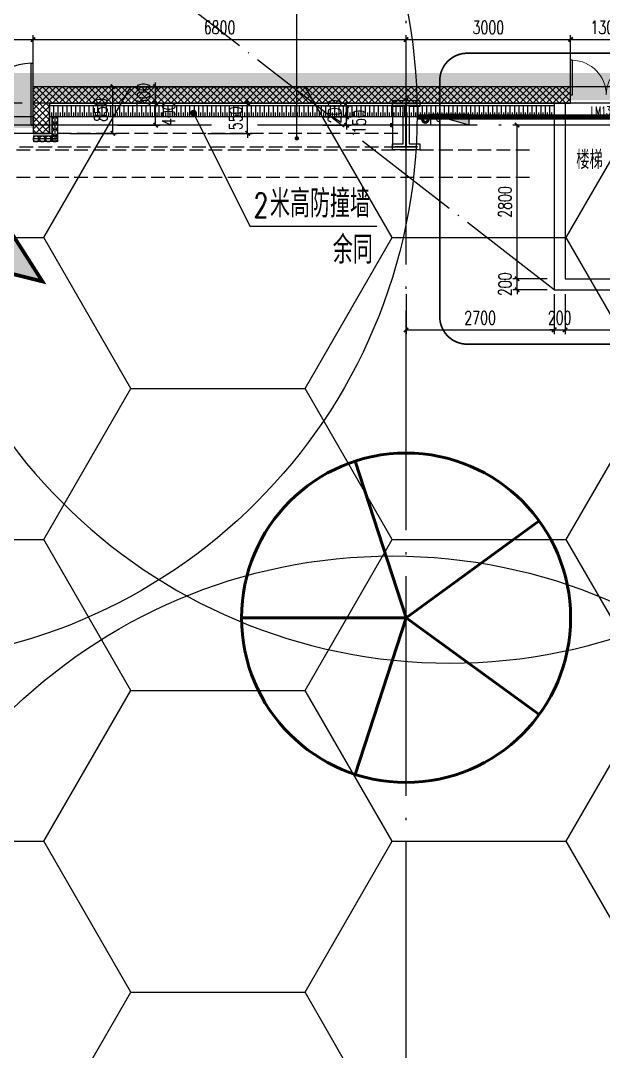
# Model space of a CAD drawing. Extents: x -821772 to -21949, y 506164 to 1049594.
# Drawn here: x -144881 to -134257, y 603845 to 622624 of the extents above; entities that cross this region are included whole.
import ezdxf
from ezdxf.xclip import XClip

# ---------------------------------------------------------------- set-up
doc = ezdxf.new("R2010")
doc.units = 0
doc.header["$LTSCALE"] = 1000
doc.header["$MEASUREMENT"] = 0
doc.header["$XCLIPFRAME"] = 2
for name, pattern in [('10平面20250807_t3$0$CENTER', [2, 1.25, -0.25, 0.25, -0.25]), ('10平面20250807_t3$0$DASH', [0.35, 0.25, -0.1]), ('10平面20250807_t3$0$DOTE', [2.42, 2, -0.2, 0.02, -0.2]), ('DASH', [0.35, 0.25, -0.1])]:
    doc.linetypes.add(name, pattern=pattern)
doc.layers.get('Defpoints').update_dxf_attribs({"color": 210})
for name, color, linetype, lineweight in [('1-防火分区线', 201, 'DASH', 50), ('10平面20250807_t3$0$LG-ZF消防', 1, 'Continuous', 60), ('10平面20250807_t3$0$柱间支撑', 8, '10平面20250807_t3$0$CENTER', 0)]:
    doc.layers.add(name, color=color, linetype=linetype, lineweight=lineweight)
for name, color, linetype in [('10平面20250807_t3$0$10平面$0$WINDOW', 8, 'Continuous'), ('10平面20250807_t3$0$10平面$0$WINDOW_TEXT', 8, 'Continuous'), ('10平面20250807_t3$0$99平面图例外参$0$A-HATCH-2', 8, 'Continuous'), ('10平面20250807_t3$0$A-AXIS-DOTE', 8, '10平面20250807_t3$0$DOTE'), ('10平面20250807_t3$0$A-AXIS-DP', 8, 'Continuous'), ('10平面20250807_t3$0$A-AXIS-SYMB', 8, 'Continuous'), ('10平面20250807_t3$0$A-HATCH-2', 8, 'Continuous'), ('10平面20250807_t3$0$A-HRAIL', 8, 'Continuous'), ('10平面20250807_t3$0$A-LIN-V', 8, 'Continuous'), ('10平面20250807_t3$0$A-SFCE', 8, 'Continuous'), ('10平面20250807_t3$0$A-TEXT', 8, 'Continuous'), ('10平面20250807_t3$0$A-WINDOW', 8, 'Continuous'), ('10平面20250807_t3$0$AS-COLN', 8, 'Continuous'), ('10平面20250807_t3$0$AS-WALL', 8, 'Continuous'), ('10平面20250807_t3$0$AS-结构边线层', 8, 'Continuous'), ('10平面20250807_t3$0$DIM_ELEV', 8, 'Continuous'), ('10平面20250807_t3$0$DIM_SYMB', 8, 'Continuous'), ('10平面20250807_t3$0$PUB_HATCH', 8, 'Continuous'), ('10平面20250807_t3$0$PUB_TEXT', 8, 'Continuous'), ('10平面20250807_t3$0$SB_ZF消火栓', 10, 'Continuous'), ('10平面20250807_t3$0$SB_ZF消火栓M', 10, 'Continuous'), ('PUB_HATCH', 8, 'Continuous'), ('指示', 1, 'Continuous')]:
    doc.layers.add(name, color=color, linetype=linetype)
doc.styles.add('10平面20250807_t3$0$10平面$0$_TCH_WINDOW', font='SIMPLEX', dxfattribs={"height": 3.5, "bigfont": 'GBCBIG'})
doc.styles.add('10平面20250807_t3$0$_TCH_DIM', font='SIMPLEX', dxfattribs={"bigfont": 'GBCBIG'})
doc.styles.add('10平面20250807_t3$0$_TCH_DIM_T3', font='SIMPLEX', dxfattribs={"width": 0.705882, "bigfont": 'GBCBIG'})
doc.styles.add('10平面20250807_t3$0$A-STANDARD', font='SIMPLEX', dxfattribs={"bigfont": 'GBCBIG'})
doc.dimstyles.new('10平面20250807_t3$0$_TCH_ARCH&&10', dxfattribs={"dimtxt": 29.75, "dimasz": 10, "dimexe": 10, "dimexo": 10, "dimgap": 12.625, "dimtad": 1, "dimdec": 0, "dimzin": 0, "dimdsep": 46, "dimtxsty": '10平面20250807_t3$0$_TCH_DIM_T3', "dimblk": '10平面20250807_t3$0$_ArchTick', "dimcen": 0.09, "dimclrt": 7, "dimazin": 2, "dimtfac": 1, "dimtdec": 0, "dimtix": 1, "dimtmove": 2, "dimatfit": 3, "dimfxl": 0, "dimtolj": 1, "dimtzin": 0, "dimarcsym": 0})
doc.dimstyles.new('10平面20250807_t3$0$_TCH_ARCH&&80', dxfattribs={"dimtxt": 238, "dimasz": 80, "dimexe": 80, "dimexo": 80, "dimgap": 101, "dimtad": 1, "dimdec": 0, "dimzin": 0, "dimdsep": 46, "dimtxsty": '10平面20250807_t3$0$_TCH_DIM_T3', "dimblk": '10平面20250807_t3$0$_ArchTick', "dimcen": 0.09, "dimclrt": 7, "dimazin": 2, "dimtfac": 1, "dimtdec": 0, "dimtix": 1, "dimtmove": 2, "dimatfit": 3, "dimfxl": 0, "dimtolj": 1, "dimtzin": 0, "dimarcsym": 0})
pattern_1 = [(45, (60, 0), (-60.000061, 60.000061), []), (135, (60, 0), (-60.000061, -60.000061), [])]

# ---------------------------------------------------------------- blocks, each defined once
blk = doc.blocks.new('指示')
at = {"layer": '指示'}
blk.add_hatch(color=8, dxfattribs=at).paths.add_polyline_path([(-248568, -61667), (-245540, -56919), (-242513, -61667), (-245540, -60909)])
at = {"layer": '指示', "color": 240, "const_width": 200}
blk.add_lwpolyline([(-248568, -61667), (-245540, -56919), (-242513, -61667), (-245540, -60909)], close=True, dxfattribs=at)
blk = doc.blocks.new('10平面20250807_t3$0$dote')
at = {"layer": '10平面20250807_t3$0$A-AXIS-DOTE', "ltscale": 2}
for p, q in [((82882.2, -264080), (82882.2, -167560.7)), ((98696.4, -184100), (-97273.6, -184100))]:
    blk.add_line(p, q, dxfattribs=at)
blk = doc.blocks.new('10平面20250807_t3$0$43243')
at = {"layer": '10平面20250807_t3$0$AS-结构边线层'}
blk.add_lwpolyline([(-155994, 548520), (-146454, 548520), (-146454, 549070), (-144354, 549070), (-144354, 548520), (-128354, 548520), (-128354, 548810), (-128054, 548810), (-128054, 561350), (-131054, 561350), (-131054, 565490), (-128054, 565490), (-128054, 594490), (-131055, 594490), (-131055, 601390), (-128054, 601390), (-128054, 621120), (-128354, 621120), (-144354, 621120), (-144354, 620570), (-146454, 620570), (-146454, 621120), (-155994, 621120)], dxfattribs=at)
blk = doc.blocks.new('10平面20250807_t3$0$_ArchTick')
at = {"color": 0, "linetype": 'ByBlock', "const_width": 0.4}
blk.add_lwpolyline([(-0.5, -0.5), (0.5, 0.5)], dxfattribs=at)
blk = doc.blocks.new('*D10477')
at = {"layer": '10平面20250807_t3$0$A-AXIS-DP', "color": 0, "lineweight": -2}
for p, q in [((-141470, 621120), (-140662, 621120)), ((-140742, 621120), (-140742, 621200)), ((-140742, 620570), (-140742, 621120)), ((-141470, 620570), (-140662, 620570)), ((-140742, 620570), (-140742, 620490))]:
    blk.add_line(p, q, dxfattribs=at)
at = {"layer": 'Defpoints', "color": 0}
for p in [(-141550, 621120), (-140742, 621120), (-141550, 620570)]:
    blk.add_point(p, dxfattribs=at)
at = {"layer": '10平面20250807_t3$0$A-AXIS-DP', "color": 0, "lineweight": -2, "xscale": 80, "yscale": 80, "zscale": 80}
for p, rotation in [((-140742, 621120), 270), ((-140742, 620570), 90)]:
    blk.add_blockref('10平面20250807_t3$0$_ArchTick', p, dxfattribs=dict(at, rotation=rotation))
at = {"layer": '10平面20250807_t3$0$A-AXIS-DP', "color": 7, "insert": (-140962, 620845), "char_height": 238, "attachment_point": 5, "rotation": 90, "style": '10平面20250807_t3$0$_TCH_DIM_T3'}
blk.add_mtext('\\A1;550', dxfattribs=at)
blk = doc.blocks.new('10平面20250807_t3$0$4324324')
at = {"layer": '10平面20250807_t3$0$A-HATCH-2', "linetype": '10平面20250807_t3$0$DASH'}
for p, q in [((-294754.2, 620270), (-135554.2, 620270)), ((-294754.2, 619770), (-135554.2, 619770))]:
    blk.add_line(p, q, dxfattribs=at)
blk = doc.blocks.new('10平面20250807_t3$0$w4324324')
at = {"layer": '10平面20250807_t3$0$A-HATCH-2', "lineweight": 60}
for q in [(-1694760, 686605), (-1697614, 684532), (-1691907, 684532), (-1696524, 681178), (-1692997, 681178)]:
    blk.add_line((-1694760, 683605), q, dxfattribs=at)
blk.add_circle((-1694760, 683605), 3000, dxfattribs=at)
blk = doc.blocks.new('10平面20250807_t3$0$342343')
at = {"layer": '10平面20250807_t3$0$A-LIN-V'}
blk.add_blockref('10平面20250807_t3$0$w4324324', (1084560, -62444), dxfattribs=at)
blk = doc.blocks.new('*D10492')
at = {"layer": '10平面20250807_t3$0$A-AXIS-DP', "color": 0, "lineweight": -2}
for p, q in [((-165054, 621030), (-165054, 621079)), ((-165054, 621069), (-164654, 621069)), ((-164654, 621030), (-164654, 621079))]:
    blk.add_line(p, q, dxfattribs=at)
at = {"layer": 'Defpoints', "color": 0}
for p in [(-164654, 621069), (-165054, 621020), (-164654, 621020)]:
    blk.add_point(p, dxfattribs=at)
at = {"layer": '10平面20250807_t3$0$A-AXIS-DP', "color": 0, "lineweight": -2, "xscale": 10, "yscale": 10, "zscale": 10, "rotation": 180}
blk.add_blockref('10平面20250807_t3$0$_ArchTick', (-165054, 621069), dxfattribs=at)
at = {"layer": '10平面20250807_t3$0$A-AXIS-DP', "color": 0, "lineweight": -2, "xscale": 10, "yscale": 10, "zscale": 10}
blk.add_blockref('10平面20250807_t3$0$_ArchTick', (-164654, 621069), dxfattribs=at)
at = {"layer": '10平面20250807_t3$0$A-AXIS-DP', "color": 7, "insert": (-164854, 621096), "char_height": 29.8, "attachment_point": 5, "style": '10平面20250807_t3$0$_TCH_DIM_T3'}
blk.add_mtext('\\A1;400', dxfattribs=at)
blk = doc.blocks.new('*D10493')
at = {"layer": '10平面20250807_t3$0$A-AXIS-DP', "color": 0, "lineweight": -2}
for p, q in [((-165064, 621020), (-165105, 621020)), ((-165095, 620220), (-165095, 621020)), ((-165064, 620220), (-165105, 620220))]:
    blk.add_line(p, q, dxfattribs=at)
at = {"layer": 'Defpoints', "color": 0}
for p in [(-165095, 621020), (-165054, 621020), (-165054, 620220)]:
    blk.add_point(p, dxfattribs=at)
at = {"layer": '10平面20250807_t3$0$A-AXIS-DP', "color": 0, "lineweight": -2, "xscale": 10, "yscale": 10, "zscale": 10}
for p, rotation in [((-165095, 621020), 90), ((-165095, 620220), 270)]:
    blk.add_blockref('10平面20250807_t3$0$_ArchTick', p, dxfattribs=dict(at, rotation=rotation))
at = {"layer": '10平面20250807_t3$0$A-AXIS-DP', "color": 7, "insert": (-165123, 620620), "char_height": 29.8, "attachment_point": 5, "rotation": 90, "style": '10平面20250807_t3$0$_TCH_DIM_T3'}
blk.add_mtext('\\A1;800', dxfattribs=at)
blk = doc.blocks.new('10平面20250807_t3$0$3132')
at = {"layer": '10平面20250807_t3$0$DIM_ELEV', "linetype": '10平面20250807_t3$0$DASH', "const_width": 30}
blk.add_lwpolyline([(-136740, 622030), (-127590, 622030, -0.414214), (-127090, 621530), (-127090, 617230, -0.414214), (-127590, 616730), (-136740, 616730, -0.414214), (-137240, 617230), (-137240, 621530, -0.414214)], format="xyb", close=True, dxfattribs=at)
blk = doc.blocks.new('10平面20250807_t3$0$23124232432')
at = {"layer": '10平面20250807_t3$0$柱间支撑', "const_width": 100}
blk.add_lwpolyline([(-129054, 620870), (-137654, 620870)], dxfattribs=at)
blk = doc.blocks.new('10平面20250807_t3$0$99平面图例外参$0$$LinePat$填挖边坡')
at = {"color": 0}
for p, q in [((0, 0), (0, -1500)), ((300, 0), (300, -600))]:
    blk.add_line(p, q, dxfattribs=at)
at = {"layer": 'Defpoints', "color": 0}
blk.add_point((600, 0), dxfattribs=at)
blk = doc.blocks.new('10平面20250807_t3$0$99平面图例外参$0$$LinePat$圆环')
for points in [[(0, 150), (300, 150)], [(0, 0), (300, 0)], [(0, -150), (300, -150)]]:
    blk.add_lwpolyline(points)
at = {"color": 0}
blk.add_circle((150, 0), 150, dxfattribs=at)
blk = doc.blocks.new('10平面20250807_t3$0$34242343243')
at = {"layer": '10平面20250807_t3$0$A-LIN-V'}
for p, q in [((-135154, 621070), (-144354, 621070)), ((-135154, 620870), (-144354, 620870))]:
    blk.add_line(p, q, dxfattribs=at)
at = {"layer": '10平面20250807_t3$0$99平面图例外参$0$A-HATCH-2', "color": 203, "xscale": -0.13333333393269, "yscale": 0.1333333333333333, "zscale": 0.1333333333333333, "rotation": 179.9999999999116}
for p in [(-144354, 620870), (-144274, 620870), (-144194, 620870), (-144114, 620870), (-144034, 620870), (-143954, 620870), (-143874, 620870), (-143794, 620870), (-143714, 620870), (-143634, 620870), (-143554, 620870), (-143474, 620870), (-143394, 620870), (-143314, 620870), (-143234, 620870), (-143154, 620870), (-143074, 620870), (-142994, 620870), (-142914, 620870), (-142834, 620870), (-142754, 620870), (-142674, 620870), (-142594, 620870), (-142514, 620870), (-142434, 620870), (-142354, 620870), (-142274, 620870), (-142194, 620870), (-142114, 620870), (-142034, 620870), (-141954, 620870), (-141874, 620870), (-141794, 620870), (-141714, 620870), (-141634, 620870), (-141554, 620870), (-141474, 620870), (-141394, 620870), (-141314, 620870), (-141234, 620870), (-141154, 620870), (-141074, 620870), (-140994, 620870), (-140914, 620870), (-140834, 620870), (-140754, 620870), (-140674, 620870), (-140594, 620870), (-140514, 620870), (-140434, 620870), (-140354, 620870), (-140274, 620870), (-140194, 620870), (-140114, 620870), (-140034, 620870), (-139954, 620870), (-139874, 620870), (-139794, 620870), (-139714, 620870), (-139634, 620870), (-139554, 620870), (-139474, 620870), (-139394, 620870), (-139314, 620870), (-139234, 620870), (-139154, 620870), (-139074, 620870), (-138994, 620870), (-138914, 620870), (-138834, 620870), (-138754, 620870), (-138674, 620870), (-138594, 620870), (-138514, 620870), (-138434, 620870), (-138354, 620870), (-138274, 620870), (-138194, 620870), (-138114, 620870), (-138034, 620870), (-137954, 620870), (-137874, 620870), (-137794, 620870), (-137714, 620870), (-137634, 620870), (-137554, 620870), (-137474, 620870), (-137394, 620870), (-137314, 620870), (-137234, 620870), (-137154, 620870), (-137074, 620870), (-136994, 620870), (-136914, 620870), (-136834, 620870), (-136754, 620870), (-136674, 620870), (-136594, 620870), (-136514, 620870), (-136434, 620870), (-136354, 620870), (-136274, 620870), (-136194, 620870), (-136114, 620870), (-136034, 620870), (-135954, 620870), (-135874, 620870), (-135794, 620870), (-135714, 620870), (-135634, 620870), (-135554, 620870), (-135474, 620870), (-135394, 620870), (-135314, 620870), (-135234, 620870)]:
    blk.add_blockref('10平面20250807_t3$0$99平面图例外参$0$$LinePat$填挖边坡', p, dxfattribs=at)
at = {"layer": '10平面20250807_t3$0$A-HRAIL', "xscale": -0.3749999694803652, "yscale": 0.3333333333333333, "zscale": 0.3333333333333333, "rotation": 270}
for p in [(-144254, 620757), (-144254, 620645), (-144254, 620532), (-144254, 620420)]:
    blk.add_blockref('10平面20250807_t3$0$99平面图例外参$0$$LinePat$圆环', p, dxfattribs=at)
at = {"layer": '10平面20250807_t3$0$A-HRAIL', "xscale": -0.3749999999076196, "yscale": 0.3333333333333333, "zscale": 0.3333333333333333}
for p in [(-144542, 620470), (-144429, 620470), (-144317, 620470), (-144204, 620470)]:
    blk.add_blockref('10平面20250807_t3$0$99平面图例外参$0$$LinePat$圆环', p, dxfattribs=at)
blk = doc.blocks.new('10平面20250807_t3$0$A$C5D961328')
at = {"layer": '10平面20250807_t3$0$SB_ZF消火栓'}
blk.add_hatch(color=256, dxfattribs=at).paths.add_polyline_path([(0, 40), (700, 40), (700, 240)])
at = {"layer": '10平面20250807_t3$0$A-LIN-V', "ltscale": 500}
blk.add_circle((350, 40), 10001, dxfattribs=at)
at = {"layer": '10平面20250807_t3$0$SB_ZF消火栓'}
for p, q in [((700, 240), (0, 240)), ((0, 240), (0, 40)), ((700, 240), (0, 40)), ((700, 240), (700, 40)), ((0, 40), (700, 40))]:
    blk.add_line(p, q, dxfattribs=at)
at = {"layer": '10平面20250807_t3$0$SB_ZF消火栓', "color": 1}
blk.add_circle((140, 140), 32.5, dxfattribs=at)
blk = doc.blocks.new('10平面20250807_t3$0$we42342343234')
at = {"layer": '10平面20250807_t3$0$LG-ZF消防'}
blk.add_circle((-137504, 620820), 50, dxfattribs=at)
at = {"layer": '10平面20250807_t3$0$SB_ZF消火栓M'}
for p, rotation in [((-147304, 620960), 180), ((-138064, 602520), 90)]:
    blk.add_blockref('10平面20250807_t3$0$A$C5D961328', p, dxfattribs=dict(at, rotation=rotation))
at = {"layer": '10平面20250807_t3$0$SB_ZF消火栓M', "xscale": -1, "rotation": 180}
blk.add_blockref('10平面20250807_t3$0$A$C5D961328', (-137404, 620960), dxfattribs=at)
blk = doc.blocks.new('10平面20250807_t3$0$234243242332')
at = {"layer": '10平面20250807_t3$0$SB_ZF消火栓'}
blk.add_blockref('10平面20250807_t3$0$we42342343234', (0, 0), dxfattribs=at)
blk = doc.blocks.new('*D11368')
at = {"layer": '10平面20250807_t3$0$A-AXIS-DP', "color": 0, "lineweight": -2}
for p, q in [((-139370, 620870), (-138858, 620870)), ((-138938, 620870), (-138938, 620950)), ((-138938, 620720), (-138938, 620870)), ((-139370, 620720), (-138858, 620720)), ((-138938, 620720), (-138938, 620640))]:
    blk.add_line(p, q, dxfattribs=at)
at = {"layer": 'Defpoints', "color": 0}
for p in [(-139450, 620870), (-138938, 620870), (-139450, 620720)]:
    blk.add_point(p, dxfattribs=at)
at = {"layer": '10平面20250807_t3$0$A-AXIS-DP', "color": 0, "lineweight": -2, "xscale": 80, "yscale": 80, "zscale": 80}
for p, rotation in [((-138938, 620870), 270), ((-138938, 620720), 90)]:
    blk.add_blockref('10平面20250807_t3$0$_ArchTick', p, dxfattribs=dict(at, rotation=rotation))
at = {"layer": '10平面20250807_t3$0$A-AXIS-DP', "color": 7, "insert": (-138710, 620780), "char_height": 238, "attachment_point": 5, "rotation": 90, "style": '10平面20250807_t3$0$_TCH_DIM_T3'}
blk.add_mtext('\\A1;150', dxfattribs=at)
blk = doc.blocks.new('*D11369')
at = {"layer": '10平面20250807_t3$0$A-AXIS-DP', "color": 0, "lineweight": -2}
for p, q in [((-139370, 621070), (-138858, 621070)), ((-138938, 621070), (-138938, 621150)), ((-138938, 620870), (-138938, 621070)), ((-139370, 620870), (-138858, 620870)), ((-138938, 620870), (-138938, 620790))]:
    blk.add_line(p, q, dxfattribs=at)
at = {"layer": 'Defpoints', "color": 0}
for p in [(-139450, 621070), (-138938, 621070), (-139450, 620870)]:
    blk.add_point(p, dxfattribs=at)
at = {"layer": '10平面20250807_t3$0$A-AXIS-DP', "color": 0, "lineweight": -2, "xscale": 80, "yscale": 80, "zscale": 80}
for p, rotation in [((-138938, 621070), 270), ((-138938, 620870), 90)]:
    blk.add_blockref('10平面20250807_t3$0$_ArchTick', p, dxfattribs=dict(at, rotation=rotation))
at = {"layer": '10平面20250807_t3$0$A-AXIS-DP', "color": 7, "insert": (-139158, 620970), "char_height": 238, "attachment_point": 5, "rotation": 90, "style": '10平面20250807_t3$0$_TCH_DIM_T3'}
blk.add_mtext('\\A1;200', dxfattribs=at)
blk = doc.blocks.new('*D11703')
at = {"layer": '10平面20250807_t3$0$A-AXIS-DP', "color": 0, "lineweight": -2}
for p, q in [((-135284, 620720), (-135910, 620720)), ((-135830, 617920), (-135830, 620720)), ((-135284, 617920), (-135910, 617920))]:
    blk.add_line(p, q, dxfattribs=at)
at = {"layer": 'Defpoints', "color": 0}
for p in [(-135830, 620720), (-135204, 620720), (-135204, 617920)]:
    blk.add_point(p, dxfattribs=at)
at = {"layer": '10平面20250807_t3$0$A-AXIS-DP', "color": 0, "lineweight": -2, "xscale": 80, "yscale": 80, "zscale": 80}
for p, rotation in [((-135830, 620720), 90), ((-135830, 617920), 270)]:
    blk.add_blockref('10平面20250807_t3$0$_ArchTick', p, dxfattribs=dict(at, rotation=rotation))
at = {"layer": '10平面20250807_t3$0$A-AXIS-DP', "color": 7, "insert": (-136050, 619320), "char_height": 238, "attachment_point": 5, "rotation": 90, "style": '10平面20250807_t3$0$_TCH_DIM_T3'}
blk.add_mtext('\\A1;2800', dxfattribs=at)
blk = doc.blocks.new('*D11704')
at = {"layer": '10平面20250807_t3$0$A-AXIS-DP', "color": 0, "lineweight": -2}
for p, q in [((-135284, 617920), (-135910, 617920)), ((-135830, 617920), (-135830, 618000)), ((-135830, 617720), (-135830, 617920)), ((-135284, 617720), (-135910, 617720)), ((-135830, 617720), (-135830, 617640))]:
    blk.add_line(p, q, dxfattribs=at)
at = {"layer": 'Defpoints', "color": 0}
for p in [(-135830, 617920), (-135204, 617920), (-135204, 617720)]:
    blk.add_point(p, dxfattribs=at)
at = {"layer": '10平面20250807_t3$0$A-AXIS-DP', "color": 0, "lineweight": -2, "xscale": 80, "yscale": 80, "zscale": 80}
for p, rotation in [((-135830, 617920), 270), ((-135830, 617720), 90)]:
    blk.add_blockref('10平面20250807_t3$0$_ArchTick', p, dxfattribs=dict(at, rotation=rotation))
at = {"layer": '10平面20250807_t3$0$A-AXIS-DP', "color": 7, "insert": (-136050, 617820), "char_height": 238, "attachment_point": 5, "rotation": 90, "style": '10平面20250807_t3$0$_TCH_DIM_T3'}
blk.add_mtext('\\A1;200', dxfattribs=at)
blk = doc.blocks.new('*D11707')
at = {"layer": '10平面20250807_t3$0$A-AXIS-DP', "color": 0, "lineweight": -2}
for p, q in [((-134954, 617640), (-134954, 616910)), ((-129854, 617640), (-129854, 616910)), ((-134954, 616990), (-129854, 616990))]:
    blk.add_line(p, q, dxfattribs=at)
at = {"layer": 'Defpoints', "color": 0}
for p in [(-134954, 617720), (-129854, 617720), (-129854, 616990)]:
    blk.add_point(p, dxfattribs=at)
at = {"layer": '10平面20250807_t3$0$A-AXIS-DP', "color": 0, "lineweight": -2, "xscale": 80, "yscale": 80, "zscale": 80, "rotation": 180}
blk.add_blockref('10平面20250807_t3$0$_ArchTick', (-134954, 616990), dxfattribs=at)
at = {"layer": '10平面20250807_t3$0$A-AXIS-DP', "color": 0, "lineweight": -2, "xscale": 80, "yscale": 80, "zscale": 80}
blk.add_blockref('10平面20250807_t3$0$_ArchTick', (-129854, 616990), dxfattribs=at)
at = {"layer": '10平面20250807_t3$0$A-AXIS-DP', "color": 7, "insert": (-132404, 617210), "char_height": 238, "attachment_point": 5, "style": '10平面20250807_t3$0$_TCH_DIM_T3'}
blk.add_mtext('\\A1;5100', dxfattribs=at)
blk = doc.blocks.new('*D11708')
at = {"layer": '10平面20250807_t3$0$A-AXIS-DP', "color": 0, "lineweight": -2}
for p, q in [((-135154, 617640), (-135154, 616910)), ((-134954, 617640), (-134954, 616910)), ((-135154, 616990), (-135234, 616990)), ((-135154, 616990), (-134954, 616990)), ((-134954, 616990), (-134874, 616990))]:
    blk.add_line(p, q, dxfattribs=at)
at = {"layer": 'Defpoints', "color": 0}
for p in [(-135154, 617720), (-134954, 617720), (-134954, 616990)]:
    blk.add_point(p, dxfattribs=at)
at = {"layer": '10平面20250807_t3$0$A-AXIS-DP', "color": 0, "lineweight": -2, "xscale": 80, "yscale": 80, "zscale": 80}
blk.add_blockref('10平面20250807_t3$0$_ArchTick', (-135154, 616990), dxfattribs=at)
at = {"layer": '10平面20250807_t3$0$A-AXIS-DP', "color": 0, "lineweight": -2, "xscale": 80, "yscale": 80, "zscale": 80, "rotation": 180}
blk.add_blockref('10平面20250807_t3$0$_ArchTick', (-134954, 616990), dxfattribs=at)
at = {"layer": '10平面20250807_t3$0$A-AXIS-DP', "color": 7, "insert": (-135054, 617210), "char_height": 238, "attachment_point": 5, "style": '10平面20250807_t3$0$_TCH_DIM_T3'}
blk.add_mtext('\\A1;200', dxfattribs=at)
blk = doc.blocks.new('*D11709')
at = {"layer": '10平面20250807_t3$0$A-AXIS-DP', "color": 0, "lineweight": -2}
for p, q in [((-137854, 617640), (-137854, 616910)), ((-135154, 617640), (-135154, 616910)), ((-137854, 616990), (-135154, 616990))]:
    blk.add_line(p, q, dxfattribs=at)
at = {"layer": 'Defpoints', "color": 0}
for p in [(-137854, 617720), (-135154, 617720), (-135154, 616990)]:
    blk.add_point(p, dxfattribs=at)
at = {"layer": '10平面20250807_t3$0$A-AXIS-DP', "color": 0, "lineweight": -2, "xscale": 80, "yscale": 80, "zscale": 80, "rotation": 180}
blk.add_blockref('10平面20250807_t3$0$_ArchTick', (-137854, 616990), dxfattribs=at)
at = {"layer": '10平面20250807_t3$0$A-AXIS-DP', "color": 0, "lineweight": -2, "xscale": 80, "yscale": 80, "zscale": 80}
blk.add_blockref('10平面20250807_t3$0$_ArchTick', (-135154, 616990), dxfattribs=at)
at = {"layer": '10平面20250807_t3$0$A-AXIS-DP', "color": 7, "insert": (-136504, 617210), "char_height": 238, "attachment_point": 5, "style": '10平面20250807_t3$0$_TCH_DIM_T3'}
blk.add_mtext('\\A1;2700', dxfattribs=at)
blk = doc.blocks.new('*D11895')
at = {"layer": '10平面20250807_t3$0$A-AXIS-DP', "color": 0, "lineweight": -2}
for p, q in [((-143114, 621420), (-142340, 621420)), ((-142420, 621420), (-142420, 621500)), ((-142420, 621120), (-142420, 621420)), ((-143114, 621120), (-142340, 621120)), ((-142420, 621120), (-142420, 621040))]:
    blk.add_line(p, q, dxfattribs=at)
at = {"layer": 'Defpoints', "color": 0}
for p in [(-143194, 621420), (-142420, 621420), (-143194, 621120)]:
    blk.add_point(p, dxfattribs=at)
at = {"layer": '10平面20250807_t3$0$A-AXIS-DP', "color": 0, "lineweight": -2, "xscale": 80, "yscale": 80, "zscale": 80}
for p, rotation in [((-142420, 621420), 270), ((-142420, 621120), 90)]:
    blk.add_blockref('10平面20250807_t3$0$_ArchTick', p, dxfattribs=dict(at, rotation=rotation))
at = {"layer": '10平面20250807_t3$0$A-AXIS-DP', "color": 7, "insert": (-142640, 621270), "char_height": 238, "attachment_point": 5, "rotation": 90, "style": '10平面20250807_t3$0$_TCH_DIM_T3'}
blk.add_mtext('\\A1;300', dxfattribs=at)
blk = doc.blocks.new('*D11896')
at = {"layer": '10平面20250807_t3$0$A-AXIS-DP', "color": 0, "lineweight": -2}
for p, q in [((-143114, 621120), (-142340, 621120)), ((-142420, 620720), (-142420, 621120)), ((-143114, 620720), (-142340, 620720))]:
    blk.add_line(p, q, dxfattribs=at)
at = {"layer": 'Defpoints', "color": 0}
for p in [(-143194, 621120), (-142420, 621120), (-143194, 620720)]:
    blk.add_point(p, dxfattribs=at)
at = {"layer": '10平面20250807_t3$0$A-AXIS-DP', "color": 0, "lineweight": -2, "xscale": 80, "yscale": 80, "zscale": 80}
for p, rotation in [((-142420, 621120), 90), ((-142420, 620720), 270)]:
    blk.add_blockref('10平面20250807_t3$0$_ArchTick', p, dxfattribs=dict(at, rotation=rotation))
at = {"layer": '10平面20250807_t3$0$A-AXIS-DP', "color": 7, "insert": (-142180, 620920), "char_height": 238, "attachment_point": 5, "rotation": 90, "style": '10平面20250807_t3$0$_TCH_DIM_T3'}
blk.add_mtext('\\A1;400', dxfattribs=at)
blk = doc.blocks.new('*D11897')
at = {"layer": '10平面20250807_t3$0$A-AXIS-DP', "color": 0, "lineweight": -2}
for p, q in [((-143984, 621420), (-143120, 621420)), ((-143200, 620570), (-143200, 621420)), ((-143984, 620570), (-143120, 620570))]:
    blk.add_line(p, q, dxfattribs=at)
at = {"layer": 'Defpoints', "color": 0}
for p in [(-144064, 621420), (-143200, 621420), (-144064, 620570)]:
    blk.add_point(p, dxfattribs=at)
at = {"layer": '10平面20250807_t3$0$A-AXIS-DP', "color": 0, "lineweight": -2, "xscale": 80, "yscale": 80, "zscale": 80}
for p, rotation in [((-143200, 621420), 90), ((-143200, 620570), 270)]:
    blk.add_blockref('10平面20250807_t3$0$_ArchTick', p, dxfattribs=dict(at, rotation=rotation))
at = {"layer": '10平面20250807_t3$0$A-AXIS-DP', "color": 7, "insert": (-143420, 620995), "char_height": 238, "attachment_point": 5, "rotation": 90, "style": '10平面20250807_t3$0$_TCH_DIM_T3'}
blk.add_mtext('\\A1;850', dxfattribs=at)
blk = doc.blocks.new('*D12108')
at = {"layer": '10平面20250807_t3$0$A-AXIS-DP', "color": 0, "lineweight": -2}
for p, q in [((-146154, 621810), (-146154, 622360)), ((-144654, 621810), (-144654, 622360)), ((-146154, 622280), (-144654, 622280))]:
    blk.add_line(p, q, dxfattribs=at)
at = {"layer": 'Defpoints', "color": 0}
for p in [(-144654, 622280), (-146154, 621730), (-144654, 621730)]:
    blk.add_point(p, dxfattribs=at)
at = {"layer": '10平面20250807_t3$0$A-AXIS-DP', "color": 0, "lineweight": -2, "xscale": 80, "yscale": 80, "zscale": 80, "rotation": 180}
blk.add_blockref('10平面20250807_t3$0$_ArchTick', (-146154, 622280), dxfattribs=at)
at = {"layer": '10平面20250807_t3$0$A-AXIS-DP', "color": 0, "lineweight": -2, "xscale": 80, "yscale": 80, "zscale": 80}
blk.add_blockref('10平面20250807_t3$0$_ArchTick', (-144654, 622280), dxfattribs=at)
at = {"layer": '10平面20250807_t3$0$A-AXIS-DP', "color": 7, "insert": (-145404, 622500), "char_height": 238, "attachment_point": 5, "style": '10平面20250807_t3$0$_TCH_DIM_T3'}
blk.add_mtext('\\A1;1500', dxfattribs=at)
blk = doc.blocks.new('*D12109')
at = {"layer": '10平面20250807_t3$0$A-AXIS-DP', "color": 0, "lineweight": -2}
for p, q in [((-144654, 621810), (-144654, 622360)), ((-137854, 621810), (-137854, 622360)), ((-144654, 622280), (-137854, 622280))]:
    blk.add_line(p, q, dxfattribs=at)
at = {"layer": 'Defpoints', "color": 0}
for p in [(-137854, 622280), (-144654, 621730), (-137854, 621730)]:
    blk.add_point(p, dxfattribs=at)
at = {"layer": '10平面20250807_t3$0$A-AXIS-DP', "color": 0, "lineweight": -2, "xscale": 80, "yscale": 80, "zscale": 80, "rotation": 180}
blk.add_blockref('10平面20250807_t3$0$_ArchTick', (-144654, 622280), dxfattribs=at)
at = {"layer": '10平面20250807_t3$0$A-AXIS-DP', "color": 0, "lineweight": -2, "xscale": 80, "yscale": 80, "zscale": 80}
blk.add_blockref('10平面20250807_t3$0$_ArchTick', (-137854, 622280), dxfattribs=at)
at = {"layer": '10平面20250807_t3$0$A-AXIS-DP', "color": 7, "insert": (-141254, 622500), "char_height": 238, "attachment_point": 5, "style": '10平面20250807_t3$0$_TCH_DIM_T3'}
blk.add_mtext('\\A1;6800', dxfattribs=at)
blk = doc.blocks.new('*D12110')
at = {"layer": '10平面20250807_t3$0$A-AXIS-DP', "color": 0, "lineweight": -2}
for p, q in [((-137854, 621810), (-137854, 622360)), ((-134854, 621810), (-134854, 622360)), ((-137854, 622280), (-134854, 622280))]:
    blk.add_line(p, q, dxfattribs=at)
at = {"layer": 'Defpoints', "color": 0}
for p in [(-134854, 622280), (-137854, 621730), (-134854, 621730)]:
    blk.add_point(p, dxfattribs=at)
at = {"layer": '10平面20250807_t3$0$A-AXIS-DP', "color": 0, "lineweight": -2, "xscale": 80, "yscale": 80, "zscale": 80, "rotation": 180}
blk.add_blockref('10平面20250807_t3$0$_ArchTick', (-137854, 622280), dxfattribs=at)
at = {"layer": '10平面20250807_t3$0$A-AXIS-DP', "color": 0, "lineweight": -2, "xscale": 80, "yscale": 80, "zscale": 80}
blk.add_blockref('10平面20250807_t3$0$_ArchTick', (-134854, 622280), dxfattribs=at)
at = {"layer": '10平面20250807_t3$0$A-AXIS-DP', "color": 7, "insert": (-136354, 622500), "char_height": 238, "attachment_point": 5, "style": '10平面20250807_t3$0$_TCH_DIM_T3'}
blk.add_mtext('\\A1;3000', dxfattribs=at)
blk = doc.blocks.new('*D12111')
at = {"layer": '10平面20250807_t3$0$A-AXIS-DP', "color": 0, "lineweight": -2}
for p, q in [((-134854, 621810), (-134854, 622360)), ((-133554, 621810), (-133554, 622360)), ((-134854, 622280), (-133554, 622280))]:
    blk.add_line(p, q, dxfattribs=at)
at = {"layer": 'Defpoints', "color": 0}
for p in [(-133554, 622280), (-134854, 621730), (-133554, 621730)]:
    blk.add_point(p, dxfattribs=at)
at = {"layer": '10平面20250807_t3$0$A-AXIS-DP', "color": 0, "lineweight": -2, "xscale": 80, "yscale": 80, "zscale": 80, "rotation": 180}
blk.add_blockref('10平面20250807_t3$0$_ArchTick', (-134854, 622280), dxfattribs=at)
at = {"layer": '10平面20250807_t3$0$A-AXIS-DP', "color": 0, "lineweight": -2, "xscale": 80, "yscale": 80, "zscale": 80}
blk.add_blockref('10平面20250807_t3$0$_ArchTick', (-133554, 622280), dxfattribs=at)
at = {"layer": '10平面20250807_t3$0$A-AXIS-DP', "color": 7, "insert": (-134204, 622500), "char_height": 238, "attachment_point": 5, "style": '10平面20250807_t3$0$_TCH_DIM_T3'}
blk.add_mtext('\\A1;1300', dxfattribs=at)
blk = doc.blocks.new('10平面20250807_t3$0$$DorLib2D$00000002')
for p, q in [((-0.5, 0), (-0.5, 0.4875)), ((-0.475, 0.4875), (-0.5, 0.4875)), ((-0.475, 0), (-0.475, 0.4875)), ((0.475, 0), (0.475, 0.4875)), ((0.475, 0.4875), (0.5, 0.4875)), ((0.5, 0), (0.5, 0.4875)), ((-0.5, 0), (-0.475, 0)), ((0.5, 0), (0.475, 0))]:
    blk.add_line(p, q)
at = {"lineweight": 13}
for centre, start, end in [((-0.4875, 0), 0, 88.53072), ((0.4875, 0), 91.46928, 180)]:
    blk.add_arc(centre, 0.4875, start, end, dxfattribs=at)
blk = doc.blocks.new('10平面20250807_t3$0$DOOR2DLIB$SYSLIB$00000123')
at = {"color": 0}
for p, q in [((0.475, -0.001), (0.475, 0.752)), ((0.475, 0.752), (0.5, 0.752)), ((0.5, -0.001), (0.5, 0.752)), ((-0.5, 0), (-0.5, 0.252)), ((-0.475, 0.252), (-0.5, 0.252)), ((-0.475, 0), (-0.475, 0.252)), ((-0.475, 0), (-0.5, 0)), ((0.475, -0.001), (0.5, -0.001))]:
    blk.add_line(p, q, dxfattribs=at)
for centre, radius, start, end in [((0.505, -0.002), 0.755, 92.2493, 179.7238), ((-0.501, 0.003), 0.251, 359.7899, 84.0974)]:
    blk.add_arc(centre, radius, start, end, dxfattribs=at)
blk = doc.blocks.new('10平面20250807_t3$0$3243243')
at = {"layer": '10平面20250807_t3$0$A-AXIS-SYMB'}
blk.add_line((-139845.8, 620480), (-139845.8, 623320), dxfattribs=at)
at = {"layer": '10平面20250807_t3$0$A-AXIS-SYMB', "const_width": 40}
blk.add_lwpolyline([(-139845.8, 620460, 1), (-139845.8, 620500, 1)], format="xyb", close=True, dxfattribs=at)
at = {"layer": '10平面20250807_t3$0$A-SFCE', "color": 2, "linetype": '10平面20250807_t3$0$DASH'}
for p, q in [((-138004.2, 620570), (-146704.2, 620570)), ((-138004.2, 620320), (-146704.2, 620320))]:
    blk.add_line(p, q, dxfattribs=at)
at = {"layer": '10平面20250807_t3$0$A-AXIS-DP', "color": 1}
dim = blk.add_aligned_dim(p1=(-141550, 620570), p2=(-141550, 621119.9), distance=-808, dimstyle='10平面20250807_t3$0$_TCH_ARCH&&80', dxfattribs=at)
dim.commit()
dim.dimension.update_dxf_attribs({"geometry": '*D10477', "text_midpoint": (-140962, 620845)})
blk = doc.blocks.new('10平面20250807_t3$0$w42343243')
at = {"layer": '10平面20250807_t3$0$A-HATCH-2'}
blk.add_lwpolyline([(-165104.2, 621070), (-164604.2, 621070), (-164604.2, 620958), (-164800.2, 620958), (-164800.2, 620282), (-164604.2, 620282), (-164604.2, 620170), (-165104.2, 620170), (-165104.2, 620282), (-164908.2, 620282), (-164908.2, 620958), (-165104.2, 620958)], close=True, dxfattribs=at)
at = {"layer": '10平面20250807_t3$0$AS-COLN', "color": 3}
blk.add_lwpolyline([(-165054.2, 621020), (-164654.2, 621020), (-164654.2, 621008), (-164850.2, 621008), (-164850.2, 620232), (-164654.2, 620232), (-164654.2, 620220), (-165054.2, 620220), (-165054.2, 620232), (-164858.2, 620232), (-164858.2, 621008), (-165054.2, 621008)], close=True, dxfattribs=at)
at = {"layer": '10平面20250807_t3$0$A-AXIS-DP'}
for p1, p2, distance, picture, middle in [((-165054.2, 621020), (-164654.2, 621020), 48.8, '*D10492', (-164854.2, 621096.2)), ((-165054.2, 620220), (-165054.2, 621020), 41.2, '*D10493', (-165122.9, 620620))]:
    dim = blk.add_aligned_dim(p1=p1, p2=p2, distance=distance, dimstyle='10平面20250807_t3$0$_TCH_ARCH&&10', dxfattribs=at)
    dim.commit()
    dim.dimension.update_dxf_attribs({"geometry": picture, "text_midpoint": middle})
blk = doc.blocks.new('10平面20250807_t3$0$42343')
at = {"layer": '10平面20250807_t3$0$A-WINDOW'}
blk.add_blockref('10平面20250807_t3$0$w42343243', (27000, 100), dxfattribs=at)
blk = doc.blocks.new('10平面20250807_t3')
at = {"layer": '10平面20250807_t3$0$PUB_HATCH'}
h = blk.add_hatch(dxfattribs=at)
h.set_pattern_fill('多孔材料', color=256, scale=30, style=0)
h.set_pattern_definition(pattern_1)
h.paths.add_polyline_path([(-144354.2, 621119.9), (-134854.2, 621119.9), (-134854.2, 621419.9), (-144654.2, 621419.9)])
h = blk.add_hatch(dxfattribs=at)
h.set_pattern_fill('多孔材料', color=256, scale=30, style=0)
h.set_pattern_definition(pattern_1)
h.paths.add_polyline_path([(-144654.2, 620869.9), (-144354.2, 620569.9), (-144354.2, 621119.9), (-144654.2, 621419.9)])
h = blk.add_hatch(dxfattribs=at)
h.set_pattern_fill('多孔材料', color=256, scale=30, style=0)
h.set_pattern_definition(pattern_1)
h.paths.add_polyline_path([(-144654.2, 620869.9), (-144654.2, 620569.9), (-144354.2, 620569.9)])
at = {"linetype": '10平面20250807_t3$0$DASH', "ltscale": 2}
blk.add_lwpolyline([(-147254.2, 602370), (-128054.2, 602370), (-128054.2, 621119.8), (-147254.2, 621119.8)], close=True, dxfattribs=at)
at = {"layer": '10平面20250807_t3$0$10平面$0$WINDOW'}
for p, q in [((-133554.2, 621419.9), (-134854.2, 621419.9)), ((-144654.2, 620869.9), (-146154.2, 620869.9))]:
    blk.add_line(p, q, dxfattribs=at)
at = {"layer": '10平面20250807_t3$0$A-AXIS-DOTE'}
blk.add_line((-135154.2, 617720), (-145694.2, 625884.2), dxfattribs=at)
at = {"layer": '10平面20250807_t3$0$AS-WALL'}
for p, q in [((-134854.2, 621419.9), (-144654.2, 621419.9)), ((-144654.2, 620869.9), (-144654.2, 621419.9)), ((-134854.2, 621119.9), (-134854.2, 621419.9)), ((-144354.2, 621119.9), (-134854.2, 621119.9)), ((-144354.2, 620569.9), (-144354.2, 621119.9)), ((-135154.2, 621120), (-135154.2, 617720)), ((-134954.2, 621120), (-135154.2, 621120)), ((-134954.2, 621120), (-134954.2, 617920)), ((-144654.2, 620869.9), (-144654.2, 620569.9)), ((-144654.2, 620569.9), (-144354.2, 620569.9)), ((-134954.2, 617920), (-129854.2, 617920)), ((-135154.2, 617720), (-129754.2, 617720))]:
    blk.add_line(p, q, dxfattribs=at)
at = {"layer": '10平面20250807_t3$0$DIM_SYMB'}
for p, q in [((-141730, 620940.1), (-140700, 618880)), ((-140700, 618880), (-138390, 618880))]:
    blk.add_line(p, q, dxfattribs=at)
at = {"layer": '10平面20250807_t3$0$DIM_SYMB', "const_width": 60}
blk.add_lwpolyline([(-141743.4, 620966.9, 1), (-141716.6, 620913.2, 1)], format="xyb", close=True, dxfattribs=at)
at = {"layer": '10平面20250807_t3$0$10平面$0$WINDOW'}
ref = blk.add_blockref('10平面20250807_t3$0$DOOR2DLIB$SYSLIB$00000123', (-145404.2, 620719.9), dxfattribs=dict(at, xscale=-1500, yscale=-1500, zscale=300, rotation=179.9999999999555))
ref.add_attrib('A', 'MLC1584', (-145736.7, 620358.1), dxfattribs={"layer": '10平面20250807_t3$0$10平面$0$WINDOW_TEXT', "ltscale": 500, "height": 148.75, "rotation": 360, "style": '10平面20250807_t3$0$10平面$0$_TCH_WINDOW', "width": 0.705882})
ref = blk.add_blockref('10平面20250807_t3$0$$DorLib2D$00000002', (-134204.2, 621269.9), dxfattribs=dict(at, xscale=1300, yscale=-1300, zscale=300, rotation=179.9999999936631))
ref.add_attrib('A', 'LM1324', (-134484.2, 620908.1), dxfattribs={"layer": '10平面20250807_t3$0$10平面$0$WINDOW_TEXT', "ltscale": 500, "height": 148.75, "rotation": 360, "style": '10平面20250807_t3$0$10平面$0$_TCH_WINDOW', "width": 0.705882})
at = {"layer": '10平面20250807_t3$0$A-AXIS-DP'}
for name in ['10平面20250807_t3$0$3132', '10平面20250807_t3$0$3243243']:
    blk.add_blockref(name, (0, 0), dxfattribs=at)
at = {"layer": '10平面20250807_t3$0$A-LIN-V', "rotation": 90}
blk.add_blockref('10平面20250807_t3$0$342343', (483306.5, 1221945), dxfattribs=at)
at = {"layer": '10平面20250807_t3$0$A-WINDOW'}
for name in ['10平面20250807_t3$0$43243', '10平面20250807_t3$0$42343', '10平面20250807_t3$0$4324324']:
    blk.add_blockref(name, (0, 0), dxfattribs=at)
at = {"layer": '10平面20250807_t3$0$AS-WALL'}
blk.add_blockref('10平面20250807_t3$0$dote', (-220736.4, 804820), dxfattribs=at)
at = {"layer": '10平面20250807_t3$0$DIM_SYMB'}
blk.add_blockref('10平面20250807_t3$0$34242343243', (0, 0), dxfattribs=at)
at = {"layer": '10平面20250807_t3$0$SB_ZF消火栓', "linetype": 'Continuous'}
blk.add_blockref('10平面20250807_t3$0$234243242332', (0, 0), dxfattribs=at)
at = {"layer": '10平面20250807_t3$0$柱间支撑'}
blk.add_blockref('10平面20250807_t3$0$23124232432', (0, 0), dxfattribs=at)
at = {"layer": '10平面20250807_t3$0$A-TEXT', "style": '10平面20250807_t3$0$A-STANDARD'}
blk.add_text('楼梯', height=337.59, dxfattribs=at).set_placement((-134752.8, 619920))
at = {"layer": '10平面20250807_t3$0$PUB_TEXT', "style": '10平面20250807_t3$0$_TCH_DIM'}
for s, p in [('米高防撞墙', (-140334.7, 619037.5)), ('余同', (-139189.8, 618197.5))]:
    blk.add_text(s, height=506.38, dxfattribs=at).set_placement(p)
at = {"layer": '10平面20250807_t3$0$PUB_TEXT', "style": '10平面20250807_t3$0$_TCH_DIM', "width": 0.705882}
blk.add_text('2', height=446.2, dxfattribs=at).set_placement((-140634.7, 619037.5))
at = {"layer": '10平面20250807_t3$0$A-AXIS-DP'}
for p1, p2, distance, picture, middle in [((-146154.2, 621729.9), (-144654.2, 621729.9), 550, '*D12108', (-145404.2, 622499.9)), ((-144654.2, 621729.9), (-137854.2, 621729.9), 550, '*D12109', (-141254.2, 622499.9)), ((-137854.2, 621729.9), (-134854.2, 621729.9), 550, '*D12110', (-136354.2, 622499.9)), ((-134854.2, 621729.9), (-133554.2, 621729.9), 550, '*D12111', (-134204.2, 622499.9)), ((-144064.2, 620570), (-144064.2, 621419.9), -864.2, '*D11897', (-143420, 620995)), ((-143194.2, 621119.9), (-143194.2, 621419.9), -774.2, '*D11895', (-142640, 621269.9)), ((-139450, 620869.9), (-139450, 621069.9), -512, '*D11369', (-139158, 620969.9)), ((-135204.2, 617920), (-135204.2, 620720), 625.8, '*D11703', (-136050, 619320)), ((-135204.2, 617720), (-135204.2, 617920), 625.8, '*D11704', (-136050, 617820)), ((-137854.2, 617720), (-135154.2, 617720), -730, '*D11709', (-136504.2, 617210)), ((-135154.2, 617720), (-134954.2, 617720), -730, '*D11708', (-135054.2, 617210)), ((-134954.2, 617720), (-129854.2, 617720), -730, '*D11707', (-132404.2, 617210))]:
    dim = blk.add_aligned_dim(p1=p1, p2=p2, distance=distance, dimstyle='10平面20250807_t3$0$_TCH_ARCH&&80', dxfattribs=at)
    dim.commit()
    dim.dimension.update_dxf_attribs({"geometry": picture, "text_midpoint": middle})
for base, p1, p2, picture, middle in [((-142420, 621119.9), (-143194.2, 620719.9), (-143194.2, 621119.9), '*D11896', (-142180, 620919.9)), ((-138938, 620869.9), (-139450, 620720), (-139450, 620869.9), '*D11368', (-138710, 620780))]:
    dim = blk.add_linear_dim(base=base, p1=p1, p2=p2, angle=90, dimstyle='10平面20250807_t3$0$_TCH_ARCH&&80', dxfattribs=at)
    dim.commit()
    dim.dimension.update_dxf_attribs({"geometry": picture, "text_midpoint": middle, "dimtype": 129})

msp = doc.modelspace()

# ---------------------------------------------------------------- block references
at = {"ltscale": 100}
ref = msp.add_blockref('10平面20250807_t3', (0, 0), dxfattribs=at)
XClip(ref).set_block_clipping_path([(-386212.6353242097, 506163.79756496), (-21948.7593967821, 884998.2285294847)])

# ---------------------------------------------------------------- next in the draw order: hatches: boundary and pattern name
at = {"layer": 'PUB_HATCH', "ltscale": 5000}
h = msp.add_hatch(dxfattribs=at)
h.set_pattern_fill('HONEY', color=8, scale=2000)
h.set_pattern_definition([(0, (0, 0), (4762.5, 2749.63), [3175, -6350]), (120, (0, 0), (-4762.499, 2749.631), [3175, -6350]), (60, (0, 0), (0.0006, 5499.261), [-6350, 3175])])
h.paths.add_polyline_path([(-252854.2, 548219.9), (-252854.2, 548720), (-254254.2, 548720), (-254254.2, 548219.9), (-313754.2, 548219.9), (-313754.2, 567383.2), (-296221.3, 621420), (-254254.2, 621420), (-254254.2, 620920), (-252854.2, 620920), (-252854.2, 621420), (-200254.2, 621420), (-200254.2, 620920), (-198854.2, 620920), (-198854.2, 621420), (-146254.2, 621420), (-146254.2, 620920), (-144854.2, 620920), (-144854.2, 621420), (-128054.2, 621420), (-128054.2, 548219.9), (-144854.2, 548219.9), (-144854.2, 548720), (-146254.2, 548720), (-146254.2, 548219.9), (-198854.2, 548219.9), (-198854.2, 548720), (-200254.2, 548720), (-200254.2, 548219.9)])

# ---------------------------------------------------------------- next in the draw order: linework, layer by layer
at = {"layer": '1-防火分区线', "color": 1, "linetype": 'DASH', "ltscale": 5, "const_width": 500}
msp.add_lwpolyline([(-198854.2, 621420), (-146254.2, 621420), (-146254.2, 620920), (-144854.2, 620920), (-144854.2, 621420), (-128054.2, 621420), (-128054.2, 548219.9), (-144854.2, 548219.9), (-144854.2, 548720), (-146254.2, 548720), (-146254.2, 548219.9), (-198854.2, 548219.9)], dxfattribs=at)

# ---------------------------------------------------------------- next in the draw order: block references
at = {"layer": '指示', "xscale": 0.3359999999217689, "yscale": 0.3359999999217689, "zscale": 0.3359999999217689, "rotation": 4.4475711012034e-05}
msp.add_blockref('指示', (-62999.3, 638592.6), dxfattribs=at)

doc.saveas('drawing.dxf')
